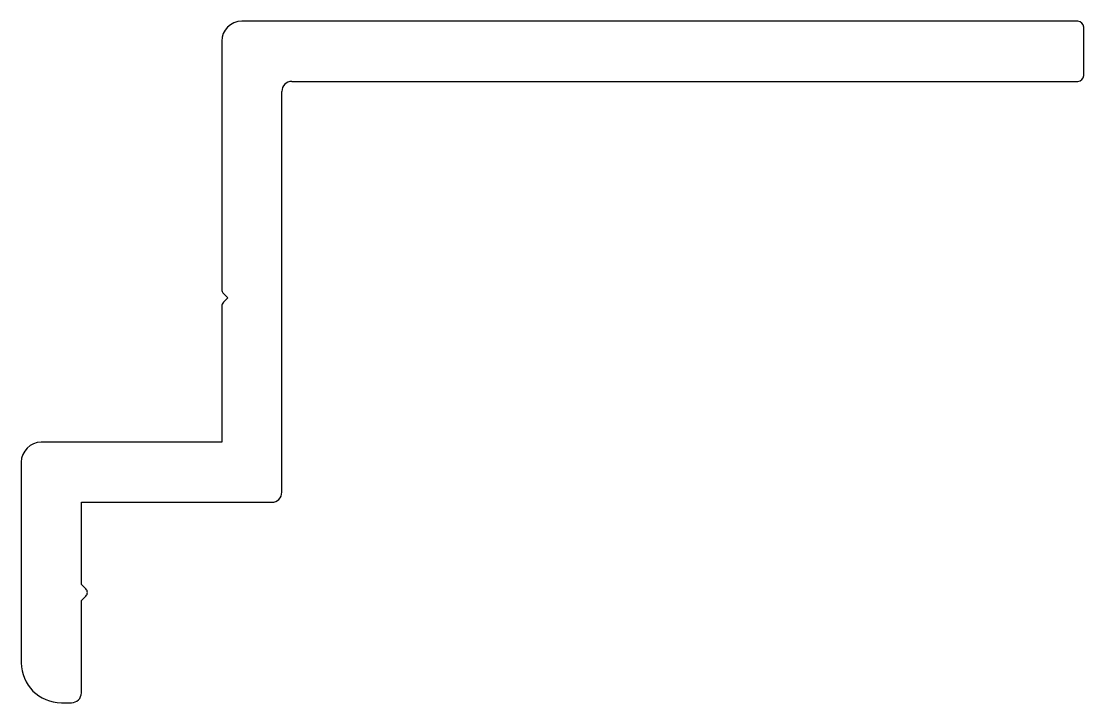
# Model space of a CAD drawing. Extents: x 2880.3 to 2933.3, y 1695.2 to 1729.2.
import ezdxf

# ---------------------------------------------------------------- set-up
doc = ezdxf.new("R2010")
doc.units = 0
doc.layers.get('0').update_dxf_attribs({"linetype": 'CONTINUOUS'})

msp = doc.modelspace()

# ---------------------------------------------------------------- linework, layer by layer
for p, q in [((2933.043, 1729.181), (2891.343, 1729.181)), ((2933.343, 1726.481), (2933.343, 1728.881)), ((2890.343, 1728.181), (2890.343, 1715.805)), ((2893.343, 1705.681), (2893.343, 1725.681)), ((2893.843, 1726.181), (2933.043, 1726.181)), ((2890.431, 1715.593), (2890.643, 1715.381)), ((2890.643, 1715.381), (2890.431, 1715.169)), ((2890.343, 1714.957), (2890.343, 1708.181)), ((2890.343, 1708.181), (2881.343, 1708.181)), ((2880.343, 1707.181), (2880.343, 1697.181)), ((2883.343, 1701.085), (2883.343, 1705.181)), ((2883.343, 1705.181), (2892.843, 1705.181)), ((2883.57, 1700.858), (2883.343, 1701.085)), ((2883.343, 1700.278), (2883.57, 1700.504)), ((2883.343, 1695.681), (2883.343, 1700.278)), ((2882.343, 1695.181), (2882.843, 1695.181))]:
    msp.add_line(p, q)
for centre, radius, start, end in [((2891.343, 1728.181), 1, 90, 180), ((2933.043, 1728.881), 0.3, 359.9907, 89.986), ((2933.043, 1726.481), 0.3, 270.014, 359.9977), ((2893.843, 1725.681), 0.5, 90, 180), ((2890.643, 1715.805), 0.3, 179.9993, 225.0061), ((2890.643, 1714.957), 0.3, 134.9939, 180.0007), ((2881.343, 1707.181), 1, 90, 180), ((2892.843, 1705.681), 0.5, 270, 360), ((2883.393, 1700.681), 0.25, 315, 45.0058), ((2882.343, 1697.181), 2, 180, 270), ((2882.843, 1695.681), 0.5, 270, 360)]:
    msp.add_arc(centre, radius, start, end)

doc.saveas('drawing.dxf')
